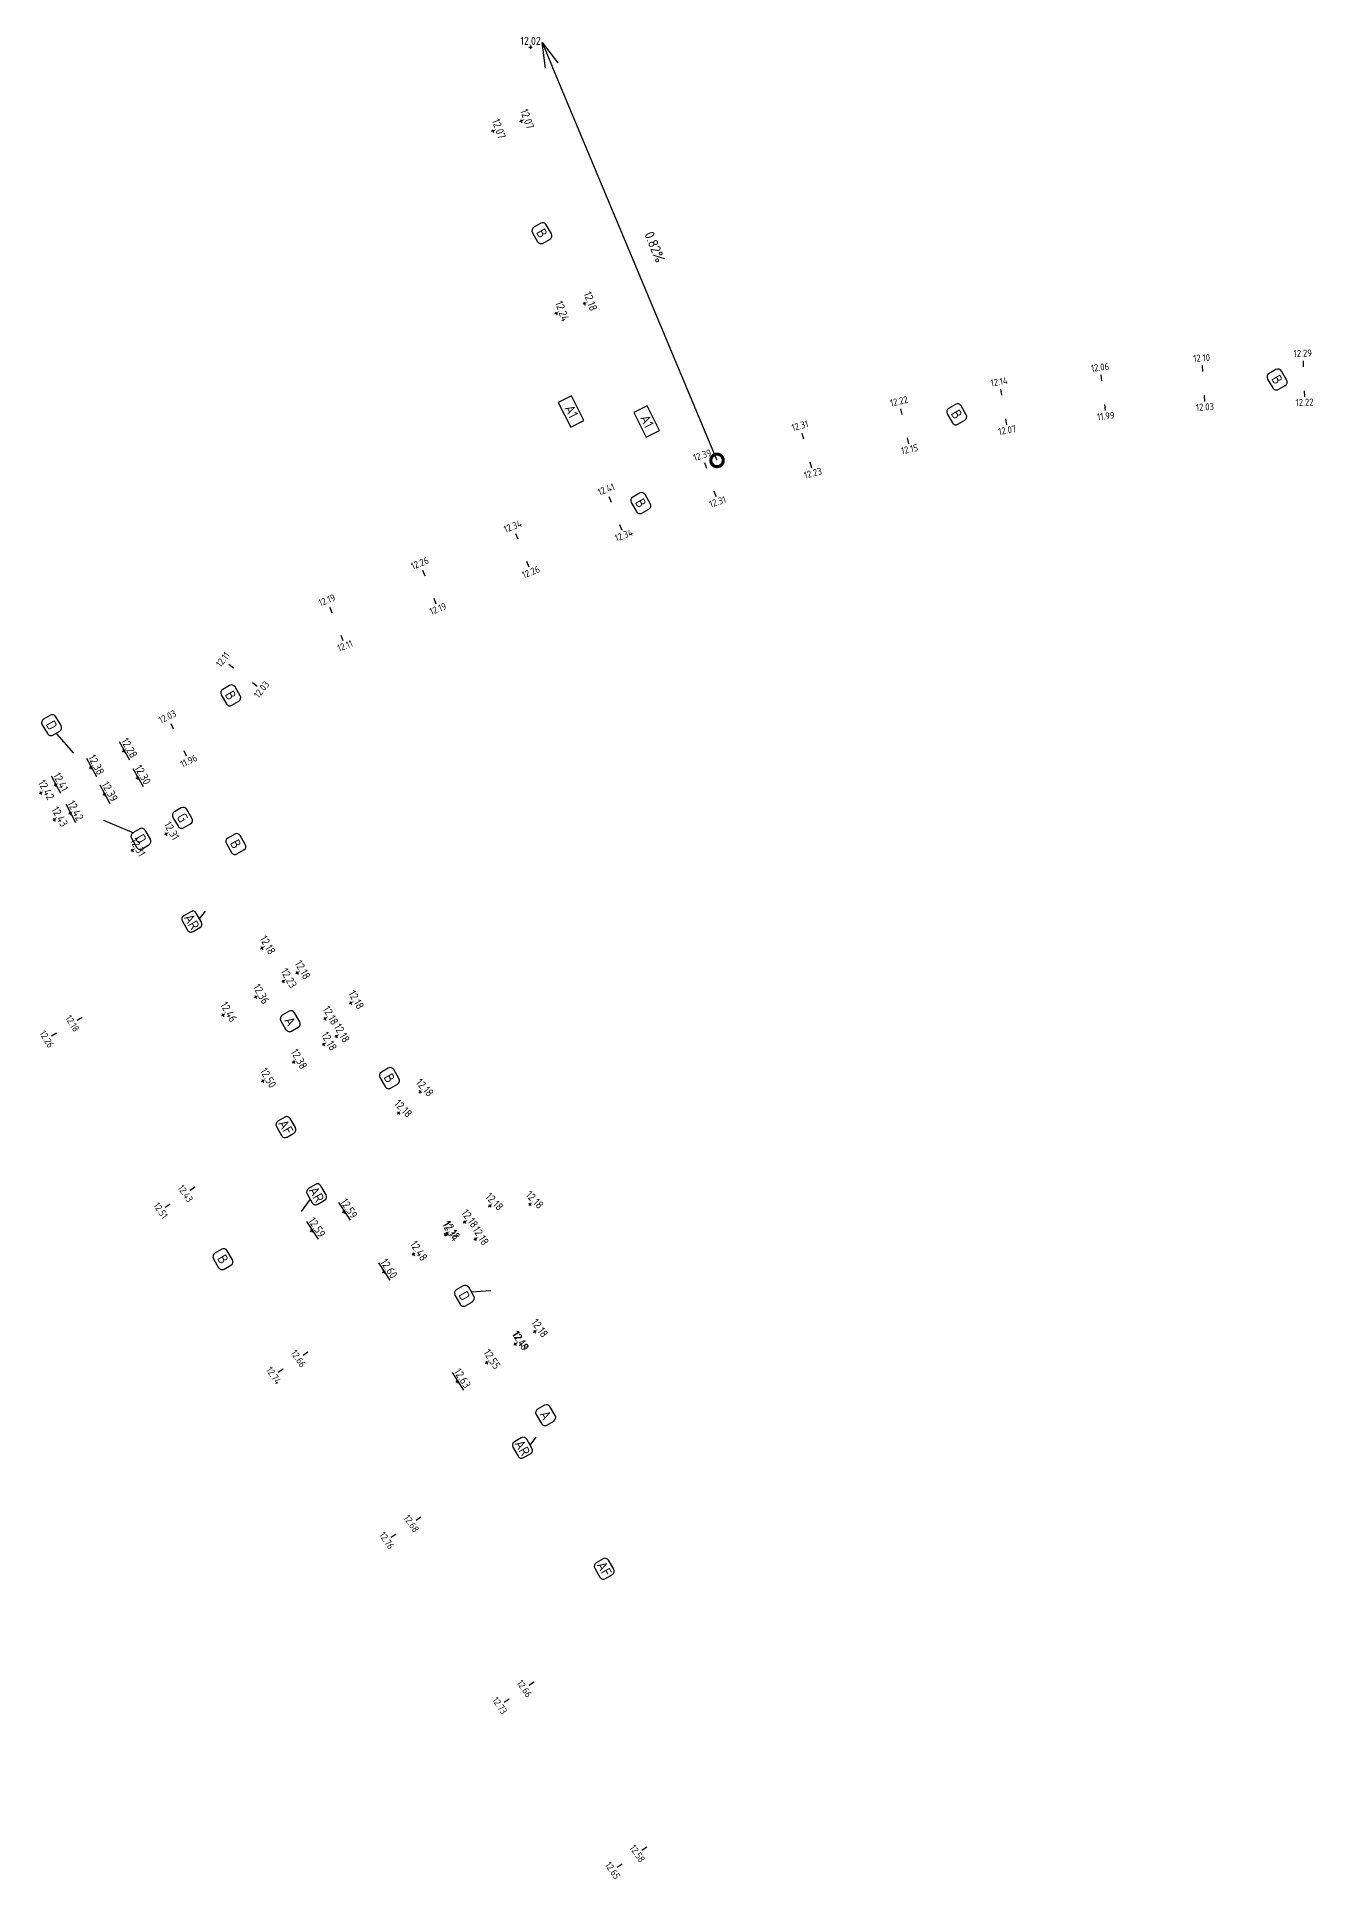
# Model space of a CAD drawing. Header units: metres. Extents: x 117856 to 119829, y 6148158 to 6148674.
# Drawn here: x 119695.8 to 119823.4, y 6148458.6 to 6148642.8 of the extents above; entities that cross this region are included whole.
import ezdxf
from ezdxf.enums import TextEntityAlignment as Align

# ---------------------------------------------------------------- set-up
doc = ezdxf.new("R2010")
doc.units = ezdxf.units.M
doc.header["$LTSCALE"] = 0.4
doc.layers.get('0').update_dxf_attribs({"linetype": 'CONTINUOUS'})
doc.layers.get('DEFPOINTS').update_dxf_attribs({"color": 5, "linetype": 'CONTINUOUS'})
for name, color, linetype in [('05_anm', 1, 'CONTINUOUS'), ('05_Öb-typ', 1, 'CONTINUOUS'), ('M-351', 1, 'CONTINUOUS')]:
    doc.layers.add(name, color=color, linetype=linetype)
doc.styles.add('ISO', font='iso.shx')
doc.styles.add('ISO-Anno-50', font='iso.shx', dxfattribs={"height": 5})
doc.dimstyles.new('BH90', dxfattribs={"dimtxt": 2.5, "dimasz": 2.5, "dimexe": 1.5, "dimexo": 5, "dimgap": 2, "dimtad": 1, "dimzin": 0, "dimdsep": 46, "dimtxsty": 'ISO', "dimblk1": 'ARCHTICK', "dimblk2": 'ARCHTICK', "dimsah": 1, "dimcen": 1.5, "dimadec": 0, "dimazin": 0, "dimtfac": 1, "dimtix": 1, "dimtmove": 0, "dimatfit": 3, "dimldrblk": 'ARCHTICK', "dimfxl": 1, "dimtolj": 1, "dimtzin": 0, "dimarcsym": 0})

# ---------------------------------------------------------------- blocks, each defined once
blk = doc.blocks.new('_mkhjd')
blk.add_line((0.75, 0), (-0.75, 0))
at = {"style": 'ISO'}
blk.add_attdef('H', text='', height=1.75, rotation=270, dxfattribs=at).set_placement((0.75, 0), align=Align.CENTER)
blk = doc.blocks.new('_zniv')
at = {"color": 0}
for p, q in [((-0.4292893453459783, 0), (0.4292893453459783, 0)), ((0, 0.4292345087512786), (0, -0.4292345087512786))]:
    blk.add_line(p, q, dxfattribs=at)
at = {"style": 'ISO'}
blk.add_attdef('ZNIV', text='', height=2, dxfattribs=at).set_placement((0, 0), align=Align.BOTTOM_CENTER)
blk = doc.blocks.new('_DotSmall')
at = {"color": 0, "linetype": 'ByBlock', "const_width": 0.5}
blk.add_lwpolyline([(-0.0625, 0, 1), (0.0625, 0, 1)], format="xyb", close=True, dxfattribs=at)
blk = doc.blocks.new('_Open30')
at = {"color": 0, "linetype": 'ByBlock', "lineweight": -2}
for p, q in [((-1, 0.26794919), (0, 0)), ((0, 0), (-1, -0.26794919)), ((0, 0), (-1, 0))]:
    blk.add_line(p, q, dxfattribs=at)
blk = doc.blocks.new('*D80')
at = {"layer": 'DEFPOINTS', "color": 0, "transparency": 16777216}
for p in [(119746.3202317949, 6148642.268446279), (119745.1729999999, 6148641.788, 12.02), (119762.6755389886, 6148599.994629749, 12.39)]:
    blk.add_point(p, dxfattribs=at)
at = {"layer": 'M-351', "color": 0, "lineweight": -2, "transparency": 16777216}
blk.add_line((119763.8227707835, 6148600.475076027), (119747.28593568, 6148639.962493979), dxfattribs=at)
at = {"layer": 'M-351', "color": 0, "lineweight": -2, "transparency": 16777216, "xscale": 2.5, "yscale": 2.5, "zscale": 2.5}
for name, p, rotation in [('_Open30', (119746.3202317949, 6148642.268446279), 112.7233237731438), ('_DotSmall', (119763.8227707835, 6148600.475076027), 292.7233237731438)]:
    blk.add_blockref(name, p, dxfattribs=dict(at, rotation=rotation))
at = {"layer": 'M-351', "color": 0, "transparency": 16777216, "insert": (119757.5935821862, 6148621.821383199), "char_height": 1, "attachment_point": 5, "rotation": 292.72332377314376, "style": 'ISO'}
blk.add_mtext('\\A1;0.82%', dxfattribs=at)
blk = doc.blocks.new('_ARCHTICK')
at = {"color": 0, "linetype": 'ByBlock', "const_width": 0.15}
blk.add_lwpolyline([(-0.5, -0.5), (0.5, 0.5)], dxfattribs=at)
blk = doc.blocks.new('_OVERB')
for p, q in [((-2.292343380096781, 0.9946986022091551), (-2.292343380096781, -0.9946986022091551)), ((1.292343380096781, 1.994698602209155), (-1.292343380096781, 1.994698602209155)), ((2.292343380096867, -0.9946986022091453), (2.292343380096838, 0.9946986022091551)), ((-1.29234338009681, -1.994698602209159), (1.292343380096867, -1.994698602209157))]:
    blk.add_line(p, q)
for centre, start, end in [((-1.292343380096781, 0.9946986022091551), 90, 180), ((1.292343380096781, 0.9946986022091551), 0, 90), ((-1.292343380096781, -0.9946986022091551), 180, 270), ((1.292343380096781, -0.9946986022091551), 270, 0)]:
    blk.add_arc(centre, 1, start, end)
at = {"style": 'ISO'}
blk.add_attdef('NR', text='', height=2.5, dxfattribs=at).set_placement((0, 0), align=Align.MIDDLE_CENTER)
blk = doc.blocks.new('_ANM')
at = {"color": 0}
blk.add_lwpolyline([(-3.462814509741975, -1.952284652041527), (3.462814509741975, -1.952284652041527), (3.462814509741975, 1.760776707610063), (-3.462814509741975, 1.760776707610063)], close=True, dxfattribs=at)
at = {"color": 4, "style": 'ISO'}
blk.add_attdef('ANM', text='', height=2.5, dxfattribs=at).set_placement((0, 0), align=Align.MIDDLE_CENTER)

msp = doc.modelspace()

# ---------------------------------------------------------------- linework, layer by layer
at = {"layer": '05_Öb-typ'}
msp.add_line((119723.1390597635, 6148526.590323494), (119722.2206146745, 6148525.370966086), dxfattribs=at)
at = {"layer": 'M-351'}
for p, q in [((119697.7662900229, 6148573.133704812), (119699.4676774357, 6148571.196780132)), ((119702.4697060313, 6148564.498307331), (119705.4520409283, 6148563.22736742)), ((119712.0510379082, 6148554.623256176), (119712.6797342255, 6148555.395725814)), ((119739.251704936, 6148517.327641069), (119741.1978950834, 6148517.469614429)), ((119745.119096159, 6148502.016610017), (119745.7477924763, 6148502.789079655))]:
    msp.add_line(p, q, dxfattribs=at)

# ---------------------------------------------------------------- block references
at = {"layer": '05_anm', "xscale": 0.3999999999786688, "yscale": 0.3999999999786688, "zscale": 0.3999999999786688, "rotation": 296.7694710085124}
for p in [(119749.264607677, 6148605.378412288), (119756.8209036376, 6148604.389612255)]:
    msp.add_blockref('_ANM', p, dxfattribs=at).add_auto_attribs({'ANM': 'A1'})
at = {"layer": '05_Öb-typ', "rotation": 300.121019869498}
for p, xscale, yscale, zscale, values in [((119746.3145025279, 6148623.192368969), 0.4000000001749886, 0.4000000001749886, 0.4000000001749886, {'NR': 'B'}), ((119819.8414877974, 6148608.56411437), 0.4000000001749886, 0.4000000001749886, 0.4000000001749886, {'NR': 'B'}), ((119787.7922588809, 6148605.085218341), 0.4000000001749886, 0.4000000001749886, 0.4000000001749886, {'NR': 'B'}), ((119756.1992308927, 6148596.206010262), 0.4000000001749886, 0.4000000001749886, 0.4000000001749886, {'NR': 'B'}), ((119715.1866271069, 6148576.981531117), 0.4000000001749886, 0.4000000001749886, 0.4000000001749886, {'NR': 'B'}), ((119697.2775350135, 6148574.000048312), 0.4000000001749887, 0.4000000001749887, 0.4000000001749887, {'NR': 'D'}), ((119710.363342069, 6148564.734852724), 0.4000000001749886, 0.4000000001749886, 0.4000000001749886, {'NR': 'G'}), ((119706.2062825994, 6148562.640253156), 0.4000000001749886, 0.4000000001749886, 0.4000000001749886, {'NR': 'D'}), ((119715.698699044, 6148562.115621462), 0.4000000001749886, 0.4000000001749886, 0.4000000001749886, {'NR': 'B'}), ((119711.2992820749, 6148554.352417774), 0.4000000001749886, 0.4000000001749886, 0.4000000001749886, {'NR': 'AR'}), ((119721.1445580822, 6148544.396273035), 0.4000000001749886, 0.4000000001749886, 0.4000000001749886, {'NR': 'A'}), ((119731.0649725974, 6148538.708049628), 0.4000000001749886, 0.4000000001749886, 0.4000000001749886, {'NR': 'B'}), ((119720.7072387759, 6148533.810051657), 0.4000000001749886, 0.4000000001749886, 0.4000000001749886, {'NR': 'AF'}), ((119723.7747154778, 6148527.084632173), 0.4000000001749886, 0.4000000001749886, 0.4000000001749886, {'NR': 'AR'}), ((119714.4095953283, 6148520.597925377), 0.4000000001749886, 0.4000000001749886, 0.4000000001749886, {'NR': 'B'}), ((119738.5543586338, 6148516.940078273), 0.4000000001749886, 0.4000000001749886, 0.4000000001749886, {'NR': 'D'}), ((119746.6850270942, 6148505.007282981), 0.4000000001749886, 0.4000000001749886, 0.4000000001749886, {'NR': 'A'}), ((119744.3673403257, 6148501.745771615), 0.4000000001749886, 0.4000000001749886, 0.4000000001749886, {'NR': 'AR'}), ((119752.5486737758, 6148489.646619322), 0.4000000001749886, 0.4000000001749886, 0.4000000001749886, {'NR': 'AF'})]:
    msp.add_blockref('_OVERB', p, dxfattribs=dict(at, xscale=xscale, yscale=yscale, zscale=zscale)).add_auto_attribs(values)
at = {"layer": 'M-351'}
ref = msp.add_blockref('_zniv', (119745.173, 6148641.788), dxfattribs=dict(at, xscale=0.4, yscale=0.4, zscale=0.4))
ref.add_attrib('ZNIV', '12.02', dxfattribs={"layer": '0', "color": 4, "height": 0.8000000000000002, "style": 'ISO'}).set_placement((119745.173, 6148641.788), align=Align.BOTTOM_CENTER)
for p, xscale, yscale, zscale, rotation, values in [((119744.2403643093, 6148634.400586122), 0.4000000001767355, 0.4000000001767355, 0.4000000001767355, 289.6776230111004, {'ZNIV': '12.07'}), ((119741.4065309965, 6148633.416010702), 0.4000000001767355, 0.4000000001767355, 0.4000000001767355, 289.6776230111004, {'ZNIV': '12.07'}), ((119747.7405609073, 6148615.185223507), 0.4000000001767355, 0.4000000001767355, 0.4000000001767355, 289.6776230111004, {'ZNIV': '12.24'}), ((119750.5743942201, 6148616.169798926), 0.4000000001767355, 0.4000000001767355, 0.4000000001767355, 289.6776230111004, {'ZNIV': '12.18'}), ((119704.486326282, 6148571.407658966), 0.4, 0.4, 0.4, 299.7730831121411, {'ZNIV': '%%u12.28'}), ((119701.1829274881, 6148569.741878173), 0.4, 0.4, 0.4, 298.2432674762761, {'ZNIV': '%%u12.38'}), ((119696.1823200817, 6148567.220258383), 0.4000000001592035, 0.4000000001592035, 0.4000000001592035, 299.7730831121411, {'ZNIV': '12.42'}), ((119697.6332034408, 6148568.017576077), 0.4, 0.4, 0.4, 298.5873828508923, {'ZNIV': '%%u12.41'}), ((119702.5384818999, 6148567.065593253), 0.4, 0.4, 0.4, 298.2432674762761, {'ZNIV': '%%u12.39'}), ((119705.8370940789, 6148568.728960334), 0.4, 0.4, 0.4, 299.7730831121411, {'ZNIV': '%%u12.30'}), ((119699.1073951255, 6148565.165287875), 0.4, 0.4, 0.4, 298.2432674762762, {'ZNIV': '%%u12.42'}), ((119697.5330925987, 6148564.541562131), 0.4000000001592035, 0.4000000001592035, 0.4000000001592035, 299.7730831121411, {'ZNIV': '12.43'}), ((119708.7277410198, 6148563.127741867), 0.4000000001592035, 0.4000000001592035, 0.4000000001592035, 299.7730831121411, {'ZNIV': '12.31'}), ((119705.3583546095, 6148561.483634008, 12.41520050566345), 0.4000000001592035, 0.4000000001592035, 0.4000000001592035, 299.7730831121411, {'ZNIV': '12.31'}), ((119718.328935675, 6148551.701407257), 0.4000000001592035, 0.4000000001592035, 0.4000000001592035, 299.7730831121411, {'ZNIV': '12.18'}), ((119721.8307490358, 6148549.228309392), 0.4000000001592035, 0.4000000001592035, 0.4000000001592035, 299.7730831121411, {'ZNIV': '12.18'}), ((119720.4444485233, 6148548.39184813), 0.4000000001592035, 0.4000000001592035, 0.4000000001592035, 299.7730831121411, {'ZNIV': '12.23'}), ((119717.6767098713, 6148546.806108861), 0.4000000001592035, 0.4000000001592035, 0.4000000001592035, 299.7730831121411, {'ZNIV': '12.36'}), ((119727.1855580001, 6148546.223714), 0.4000000001592035, 0.4000000001592035, 0.4000000001592035, 299.7730831121411, {'ZNIV': '12.18'}), ((119714.4292200566, 6148545.013716604, 12.46203882885902), 0.4000000001592035, 0.4000000001592035, 0.4000000001592035, 299.7730831121411, {'ZNIV': '12.46'}), ((119724.6264181451, 6148544.658209862), 0.4000000001592035, 0.4000000001592035, 0.4000000001592035, 299.7730831121411, {'ZNIV': '12.18'}), ((119724.4763722823, 6148542.084209733), 0.4000000001592035, 0.4000000001592035, 0.4000000001592035, 299.7730831121411, {'ZNIV': '12.18'}), ((119725.7597152297, 6148542.88562452), 0.4000000001592035, 0.4000000001592035, 0.4000000001592035, 299.7730831121411, {'ZNIV': '12.18'}), ((119721.4698430102, 6148540.300527096), 0.4000000001592035, 0.4000000001592035, 0.4000000001592035, 299.7730831121411, {'ZNIV': '12.38'}), ((119718.3865245753, 6148538.415063969, 12.49829570424743), 0.4000000001592035, 0.4000000001592035, 0.4000000001592035, 299.7730831121411, {'ZNIV': '12.50'}), ((119734.1217739999, 6148537.324606), 0.4000000001973802, 0.4000000001973802, 0.4000000001973802, 312.4802035145173, {'ZNIV': '12.18'}), ((119731.978806862, 6148535.225155633), 0.4000000001498977, 0.4000000001498977, 0.4000000001498977, 314.0495169903334, {'ZNIV': '12.18'}), ((119726.4818332091, 6148525.327385223), 0.4, 0.4, 0.4, 303.1266019027861, {'ZNIV': '%%u12.59'}), ((119738.5787969263, 6148524.292502078), 0.4000000001800988, 0.4000000001800988, 0.4000000001800988, 305.59009533414, {'ZNIV': '12.18'}), ((119741.1065144447, 6148525.908251695), 0.4000000001498977, 0.4000000001498977, 0.4000000001498977, 314.0495169903334, {'ZNIV': '12.18'}), ((119745.1243169967, 6148526.094005628), 0.4000000001498977, 0.4000000001498977, 0.4000000001498977, 314.0495169903334, {'ZNIV': '12.18'}), ((119736.6408804526, 6148523.053760893), 0.4000000001880204, 0.4000000001880204, 0.4000000001880204, 303.1266019027861, {'ZNIV': '12.34'}), ((119736.784668017, 6148523.147589985), 0.4000000001880204, 0.4000000001880204, 0.4000000001880204, 303.1266019027861, {'ZNIV': '12.18'}), ((119723.2758627036, 6148523.439372908), 0.4, 0.4, 0.4, 303.1266019027861, {'ZNIV': '%%u12.59'}), ((119733.4673261337, 6148521.090712588), 0.4000000001880203, 0.4000000001880203, 0.4000000001880203, 303.1266019027861, {'ZNIV': '12.48'}), ((119739.6599538224, 6148522.601114261), 0.4000000000960019, 0.4000000000960019, 0.4000000000960019, 302.0638355685291, {'ZNIV': '12.18'}), ((119730.4795641645, 6148519.319459064, 12.6035850405655), 0.4, 0.4, 0.4, 303.1266019027861, {'ZNIV': '%%u12.60'}), ((119745.5803775544, 6148513.339061127), 0.4000000001800988, 0.4000000001800988, 0.4000000001800988, 305.59009533414, {'ZNIV': '12.18'}), ((119743.6424610807, 6148512.100319942), 0.4000000001880204, 0.4000000001880204, 0.4000000001880204, 303.1266019027861, {'ZNIV': '12.49'}), ((119743.6424610807, 6148512.100319942), 0.4000000001880204, 0.4000000001880204, 0.4000000001880204, 303.1266019027861, {'ZNIV': '12.18'}), ((119740.7905138715, 6148510.253756689), 0.4000000001880203, 0.4000000001880203, 0.4000000001880203, 303.1266019027861, {'ZNIV': '12.55'}), ((119737.8292372608, 6148508.346192122, 12.63337537750763), 0.4, 0.4, 0.4, 303.1266019027861, {'ZNIV': '%%u12.63'})]:
    msp.add_blockref('_zniv', p, dxfattribs=dict(at, xscale=xscale, yscale=yscale, zscale=zscale, rotation=rotation)).add_auto_attribs(values)
ref = msp.add_blockref('_mkhjd', (119812.3605165267, 6148609.668255464), dxfattribs=dict(at, xscale=0.4, yscale=0.4, zscale=0.4, rotation=93.85563276917551))
ref.add_attrib('H', '12.10', dxfattribs={"color": 0, "height": 0.7000000000000001, "rotation": 3.855632769175517, "style": 'ISO-Anno-50'}).set_placement((119812.3268951721, 6148610.167123788), align=Align.BOTTOM_CENTER)
ref = msp.add_blockref('_mkhjd', (119822.4417420167, 6148610.13260636), dxfattribs=dict(at, xscale=0.4, yscale=0.4, zscale=0.4, rotation=92.09010128221887))
ref.add_attrib('H', '12.29', dxfattribs={"color": 0, "height": 0.7000000000000001, "rotation": 2.090101282218876, "style": 'ISO-Anno-50'}).set_placement((119822.4235064873, 6148610.632273715), align=Align.BOTTOM_CENTER)
ref = msp.add_blockref('_mkhjd', (119802.2547679033, 6148608.732903376), dxfattribs=dict(at, xscale=0.4, yscale=0.4, zscale=0.4, rotation=96.72042174483242))
ref.add_attrib('H', '12.06', dxfattribs={"color": 0, "height": 0.7000000000000001, "rotation": 6.720421744832421, "style": 'ISO-Anno-50'}).set_placement((119802.1962555422, 6148609.229467877), align=Align.BOTTOM_CENTER)
ref = msp.add_blockref('_mkhjd', (119792.2083969545, 6148607.293643313), dxfattribs=dict(at, xscale=0.4, yscale=0.4, zscale=0.4, rotation=99.5852107205039))
ref.add_attrib('H', '12.14', dxfattribs={"color": 0, "height": 0.7000000000000001, "rotation": 9.58521072050388, "style": 'ISO-Anno-50'}).set_placement((119792.1251398374, 6148607.786662838), align=Align.BOTTOM_CENTER)
ref = msp.add_blockref('_mkhjd', (119822.5511551937, 6148607.134602231), dxfattribs=dict(at, xscale=0.4, yscale=0.4, zscale=0.4, rotation=92.09010128221887))
ref.add_attrib('H', '12.22', dxfattribs={"color": 0, "height": 0.7000000000000001, "rotation": 2.090101282218876, "style": 'ISO-Anno-50'}).set_placement((119822.5693907231, 6148606.634934876), align=Align.TOP_CENTER)
ref = msp.add_blockref('_mkhjd', (119782.2465143757, 6148605.354072678), dxfattribs=dict(at, xscale=0.4, yscale=0.4, zscale=0.4, rotation=102.4499996961089))
ref.add_attrib('H', '12.22', dxfattribs={"color": 0, "height": 0.7000000000000001, "rotation": 12.44999969610893, "style": 'ISO-Anno-50'}).set_placement((119782.138720602, 6148605.842314935), align=Align.BOTTOM_CENTER)
ref = msp.add_blockref('_mkhjd', (119802.6058420699, 6148605.75351637), dxfattribs=dict(at, xscale=0.4, yscale=0.4, zscale=0.4, rotation=96.72042174483745))
ref.add_attrib('H', '11.99', dxfattribs={"color": 0, "height": 0.7000000000000001, "rotation": 6.72042174483746, "style": 'ISO-Anno-50'}).set_placement((119802.6643544311, 6148605.256951869), align=Align.TOP_CENTER)
ref = msp.add_blockref('_mkhjd', (119812.5622446546, 6148606.675045521), dxfattribs=dict(at, xscale=0.4, yscale=0.4, zscale=0.4, rotation=93.85563276918184))
ref.add_attrib('H', '12.03', dxfattribs={"color": 0, "height": 0.7000000000000001, "rotation": 3.855632769181828, "style": 'ISO-Anno-50'}).set_placement((119812.5958660092, 6148606.176177197), align=Align.TOP_CENTER)
ref = msp.add_blockref('_mkhjd', (119772.3940196852, 6148602.919039384), dxfattribs=dict(at, xscale=0.4, yscale=0.4, zscale=0.4, rotation=105.3147886718059))
ref.add_attrib('H', '12.31', dxfattribs={"color": 0, "height": 0.7000000000000001, "rotation": 15.31478867180594, "style": 'ISO-Anno-50'}).set_placement((119772.2619586832, 6148603.401284022), align=Align.BOTTOM_CENTER)
ref = msp.add_blockref('_mkhjd', (119792.7079396574, 6148604.335526161), dxfattribs=dict(at, xscale=0.4, yscale=0.4, zscale=0.4, rotation=99.5852107205053))
ref.add_attrib('H', '12.07', dxfattribs={"color": 0, "height": 0.7000000000000001, "rotation": 9.585210720505305, "style": 'ISO-Anno-50'}).set_placement((119792.7911967745, 6148603.842506636), align=Align.TOP_CENTER)
ref = msp.add_blockref('_mkhjd', (119762.6755389888, 6148599.994629748), dxfattribs=dict(at, xscale=0.4, yscale=0.4, zscale=0.4, rotation=108.1795776473957))
ref.add_attrib('H', '12.39', dxfattribs={"color": 0, "height": 0.7000000000000001, "rotation": 18.17957764739572, "style": 'ISO-Anno-50'}).set_placement((119762.5195408422, 6148600.469671408), align=Align.BOTTOM_CENTER)
ref = msp.add_blockref('_mkhjd', (119782.8932770181, 6148602.424619131), dxfattribs=dict(at, xscale=0.4, yscale=0.4, zscale=0.4, rotation=102.4499996961134))
ref.add_attrib('H', '12.15', dxfattribs={"color": 0, "height": 0.7000000000000001, "rotation": 12.44999969611341, "style": 'ISO-Anno-50'}).set_placement((119783.0010707919, 6148601.936376873), align=Align.TOP_CENTER)
ref = msp.add_blockref('_mkhjd', (119773.1863856975, 6148600.02557155), dxfattribs=dict(at, xscale=0.4, yscale=0.4, zscale=0.4, rotation=105.3147886717997))
ref.add_attrib('H', '12.23', dxfattribs={"color": 0, "height": 0.7000000000000001, "rotation": 15.31478867179973, "style": 'ISO-Anno-50'}).set_placement((119773.3184466995, 6148599.543326912), align=Align.TOP_CENTER)
ref = msp.add_blockref('_mkhjd', (119753.1153634267, 6148596.588153271), dxfattribs=dict(at, xscale=0.4, yscale=0.4, zscale=0.4, rotation=111.0443666230257))
ref.add_attrib('H', '12.41', dxfattribs={"color": 0, "height": 0.7000000000000001, "rotation": 21.04436662302565, "style": 'ISO-Anno-50'}).set_placement((119752.9358180497, 6148597.054804594), align=Align.BOTTOM_CENTER)
ref = msp.add_blockref('_mkhjd', (119763.6115278684, 6148597.144379791), dxfattribs=dict(at, xscale=0.4, yscale=0.4, zscale=0.4, rotation=108.1795776474254))
ref.add_attrib('H', '12.31', dxfattribs={"color": 0, "height": 0.7000000000000001, "rotation": 18.17957764742539, "style": 'ISO-Anno-50'}).set_placement((119763.767526015, 6148596.669338131), align=Align.TOP_CENTER)
ref = msp.add_blockref('_mkhjd', (119743.7872024132, 6148592.897025825), dxfattribs=dict(at, xscale=0.4, yscale=0.4, zscale=0.4, rotation=111.6542508730046))
ref.add_attrib('H', '12.34', dxfattribs={"color": 0, "height": 0.7000000000000001, "rotation": 21.65425087300457, "style": 'ISO-Anno-50'}).set_placement((119743.602700037, 6148593.36173958), align=Align.BOTTOM_CENTER)
ref = msp.add_blockref('_mkhjd', (119754.192635689, 6148593.788245331), dxfattribs=dict(at, xscale=0.4, yscale=0.4, zscale=0.4, rotation=111.0443666230646))
ref.add_attrib('H', '12.34', dxfattribs={"color": 0, "height": 0.7000000000000001, "rotation": 21.04436662306458, "style": 'ISO-Anno-50'}).set_placement((119754.3721810661, 6148593.321594007), align=Align.TOP_CENTER)
ref = msp.add_blockref('_mkhjd', (119734.4929273324, 6148589.206978302), dxfattribs=dict(at, xscale=0.4, yscale=0.4, zscale=0.4, rotation=111.6542508730046))
ref.add_attrib('H', '12.26', dxfattribs={"color": 0, "height": 0.7000000000000001, "rotation": 21.65425087300457, "style": 'ISO-Anno-50'}).set_placement((119734.3084249562, 6148589.671692056), align=Align.BOTTOM_CENTER)
ref = msp.add_blockref('_mkhjd', (119744.8942166701, 6148590.108743302), dxfattribs=dict(at, xscale=0.4, yscale=0.4, zscale=0.4, rotation=111.6542508730046))
ref.add_attrib('H', '12.26', dxfattribs={"color": 0, "height": 0.7000000000000001, "rotation": 21.65425087300457, "style": 'ISO-Anno-50'}).set_placement((119745.0787190463, 6148589.644029547), align=Align.TOP_CENTER)
ref = msp.add_blockref('_mkhjd', (119725.1986522516, 6148585.516930779), dxfattribs=dict(at, xscale=0.4, yscale=0.4, zscale=0.4, rotation=111.6542508730046))
ref.add_attrib('H', '12.19', dxfattribs={"color": 0, "height": 0.7000000000000001, "rotation": 21.65425087300457, "style": 'ISO-Anno-50'}).set_placement((119725.0141498755, 6148585.981644533), align=Align.BOTTOM_CENTER)
ref = msp.add_blockref('_mkhjd', (119735.5999415893, 6148586.418695778), dxfattribs=dict(at, xscale=0.4, yscale=0.4, zscale=0.4, rotation=111.6542508730046))
ref.add_attrib('H', '12.19', dxfattribs={"color": 0, "height": 0.7000000000000001, "rotation": 21.65425087300457, "style": 'ISO-Anno-50'}).set_placement((119735.7844439655, 6148585.953982024), align=Align.TOP_CENTER)
ref = msp.add_blockref('_mkhjd', (119715.2356786488, 6148579.919342567), dxfattribs=dict(at, xscale=0.4, yscale=0.4, zscale=0.4, rotation=142.1961850687493))
ref.add_attrib('H', '12.11', dxfattribs={"color": 0, "height": 0.7000000000000001, "rotation": 52.19618506874935, "style": 'ISO-Anno-50'}).set_placement((119714.8406215481, 6148580.225822398), align=Align.BOTTOM_CENTER)
ref = msp.add_blockref('_mkhjd', (119726.3056665085, 6148582.728648255), dxfattribs=dict(at, xscale=0.4, yscale=0.4, zscale=0.4, rotation=111.6542508730046))
ref.add_attrib('H', '12.11', dxfattribs={"color": 0, "height": 0.7000000000000001, "rotation": 21.65425087300457, "style": 'ISO-Anno-50'}).set_placement((119726.4901688847, 6148582.263934501), align=Align.TOP_CENTER)
ref = msp.add_blockref('_mkhjd', (119717.6060212529, 6148578.080463577), dxfattribs=dict(at, xscale=0.4, yscale=0.4, zscale=0.4, rotation=142.1961850704074))
ref.add_attrib('H', '12.03', dxfattribs={"color": 0, "height": 0.7000000000000001, "rotation": 52.19618507040737, "style": 'ISO-Anno-50'}).set_placement((119718.0010783536, 6148577.773983746), align=Align.TOP_CENTER)
ref = msp.add_blockref('_mkhjd', (119709.3163848435, 6148573.892159891), dxfattribs=dict(at, xscale=0.4, yscale=0.4, zscale=0.4, rotation=115.705424057578))
ref.add_attrib('H', '12.03', dxfattribs={"color": 0, "height": 0.7000000000000001, "rotation": 25.70542405757796, "style": 'ISO-Anno-50'}).set_placement((119709.0995126508, 6148574.342677874), align=Align.BOTTOM_CENTER)
ref = msp.add_blockref('_mkhjd', (119710.617618, 6148571.189052), dxfattribs=dict(at, xscale=0.4, yscale=0.4, zscale=0.4, rotation=115.705424057578))
ref.add_attrib('H', '11.96', dxfattribs={"color": 0, "height": 0.7000000000000001, "rotation": 25.70542405757796, "style": 'ISO-Anno-50'}).set_placement((119710.8344901927, 6148570.738534017), align=Align.TOP_CENTER)
ref = msp.add_blockref('_mkhjd', (119700.0805796352, 6148544.616272842), dxfattribs=dict(at, xscale=0.4, yscale=0.4, zscale=0.4, rotation=31.41508811448488))
ref.add_attrib('H', '12.18', dxfattribs={"color": 0, "height": 0.7000000000000001, "rotation": 301.4150881144849, "style": 'ISO-Anno-50'}).set_placement((119699.653872852, 6148544.355655649), align=Align.TOP_CENTER)
ref = msp.add_blockref('_mkhjd', (119697.5203393429, 6148543.052569933), dxfattribs=dict(at, xscale=0.4, yscale=0.4, zscale=0.4, rotation=31.41508811456426))
ref.add_attrib('H', '12.26', dxfattribs={"color": 0, "height": 0.7000000000000001, "rotation": 301.4150881145643, "style": 'ISO-Anno-50'}).set_placement((119697.0936325597, 6148542.79195274), align=Align.TOP_CENTER)
ref = msp.add_blockref('_mkhjd', (119711.3638534755, 6148527.640907378), dxfattribs=dict(at, xscale=0.4, yscale=0.4, zscale=0.4, rotation=34.40504875221072))
ref.add_attrib('H', '12.43', dxfattribs={"color": 0, "height": 0.7000000000000001, "rotation": 304.4050487522107, "style": 'ISO-Anno-50'}).set_placement((119710.9513216197, 6148527.358387524), align=Align.TOP_CENTER)
ref = msp.add_blockref('_mkhjd', (119708.8886627339, 6148525.945788523), dxfattribs=dict(at, xscale=0.4, yscale=0.4, zscale=0.4, rotation=34.40504875221072))
ref.add_attrib('H', '12.51', dxfattribs={"color": 0, "height": 0.7000000000000001, "rotation": 304.4050487522107, "style": 'ISO-Anno-50'}).set_placement((119708.4761308781, 6148525.66326867), align=Align.TOP_CENTER)
ref = msp.add_blockref('_mkhjd', (119722.6646476365, 6148511.139633144), dxfattribs=dict(at, xscale=0.4, yscale=0.4, zscale=0.4, rotation=34.40504875221072))
ref.add_attrib('H', '12.66', dxfattribs={"color": 0, "height": 0.7000000000000001, "rotation": 304.4050487522107, "style": 'ISO-Anno-50'}).set_placement((119722.2521157806, 6148510.857113291), align=Align.TOP_CENTER)
ref = msp.add_blockref('_mkhjd', (119720.1894568948, 6148509.444514289), dxfattribs=dict(at, xscale=0.4, yscale=0.4, zscale=0.4, rotation=34.40504875221072))
ref.add_attrib('H', '12.74', dxfattribs={"color": 0, "height": 0.7000000000000001, "rotation": 304.4050487522107, "style": 'ISO-Anno-50'}).set_placement((119719.776925039, 6148509.161994436), align=Align.TOP_CENTER)
ref = msp.add_blockref('_mkhjd', (119733.9654417974, 6148494.638358911), dxfattribs=dict(at, xscale=0.4, yscale=0.4, zscale=0.4, rotation=34.40504875221072))
ref.add_attrib('H', '12.68', dxfattribs={"color": 0, "height": 0.7000000000000001, "rotation": 304.4050487522107, "style": 'ISO-Anno-50'}).set_placement((119733.5529099415, 6148494.355839057), align=Align.TOP_CENTER)
ref = msp.add_blockref('_mkhjd', (119731.4902510557, 6148492.943240056), dxfattribs=dict(at, xscale=0.4, yscale=0.4, zscale=0.4, rotation=34.40504875221072))
ref.add_attrib('H', '12.76', dxfattribs={"color": 0, "height": 0.7000000000000001, "rotation": 304.4050487522107, "style": 'ISO-Anno-50'}).set_placement((119731.0777191999, 6148492.660720202), align=Align.TOP_CENTER)
ref = msp.add_blockref('_mkhjd', (119745.2662359583, 6148478.137084677), dxfattribs=dict(at, xscale=0.4, yscale=0.4, zscale=0.4, rotation=34.40504875221072))
ref.add_attrib('H', '12.66', dxfattribs={"color": 0, "height": 0.7000000000000001, "rotation": 304.4050487522107, "style": 'ISO-Anno-50'}).set_placement((119744.8537041024, 6148477.854564823), align=Align.TOP_CENTER)
ref = msp.add_blockref('_mkhjd', (119742.7910452167, 6148476.441965822), dxfattribs=dict(at, xscale=0.4, yscale=0.4, zscale=0.4, rotation=34.40504875221072))
ref.add_attrib('H', '12.73', dxfattribs={"color": 0, "height": 0.7000000000000001, "rotation": 304.4050487522107, "style": 'ISO-Anno-50'}).set_placement((119742.3785133608, 6148476.159445968), align=Align.TOP_CENTER)
ref = msp.add_blockref('_mkhjd', (119756.5670301192, 6148461.635810443), dxfattribs=dict(at, xscale=0.4, yscale=0.4, zscale=0.4, rotation=34.40504875221072))
ref.add_attrib('H', '12.58', dxfattribs={"color": 0, "height": 0.7000000000000001, "rotation": 304.4050487522107, "style": 'ISO-Anno-50'}).set_placement((119756.1544982634, 6148461.35329059), align=Align.TOP_CENTER)
ref = msp.add_blockref('_mkhjd', (119754.0918393776, 6148459.940691588), dxfattribs=dict(at, xscale=0.4, yscale=0.4, zscale=0.4, rotation=34.40504875221072))
ref.add_attrib('H', '12.65', dxfattribs={"color": 0, "height": 0.7000000000000001, "rotation": 304.4050487522107, "style": 'ISO-Anno-50'}).set_placement((119753.6793075217, 6148459.658171735), align=Align.TOP_CENTER)

# ---------------------------------------------------------------- dimensions: what is measured, and where the dimension line sits
dim = msp.add_linear_dim(base=(119746.3202317949, 6148642.268446279), p1=(119762.6755389888, 6148599.994629748, 12.39), p2=(119745.173, 6148641.788, 12.02), angle=112.72332377317775, text='0.82%', dimstyle='BH90', override={"dimtxt": 1, "dimblk1": 'DotSmall', "dimblk2": 'Open30', "dimse1": 1, "dimse2": 1}, dxfattribs=at)
dim.commit()
dim.dimension.update_dxf_attribs({"geometry": '*D80', "text_midpoint": (119755.287629887, 6148620.855679314), "dimtype": 161})

doc.saveas('drawing.dxf')
